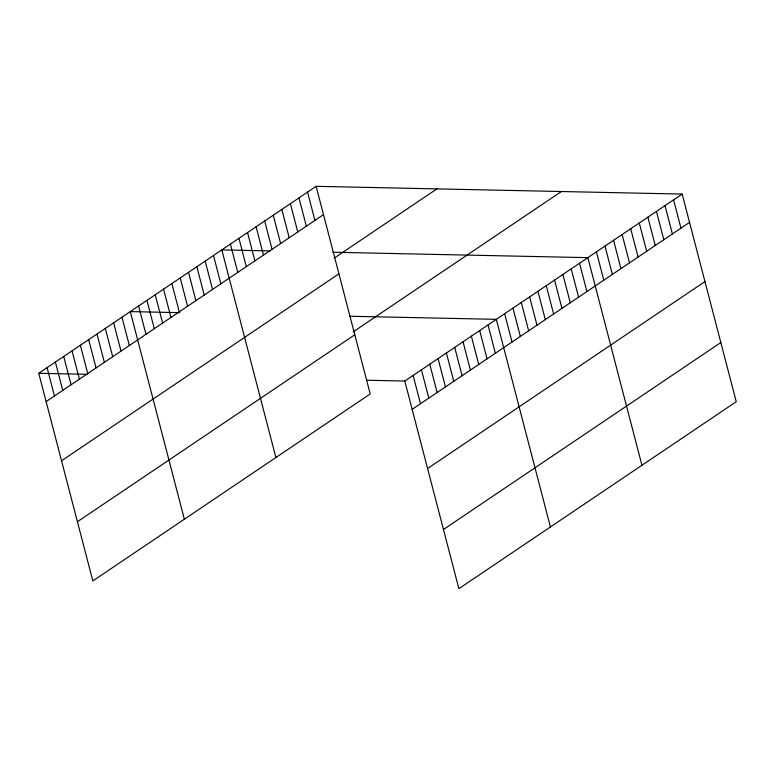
<?xml version="1.0" encoding="UTF-8"?>
<svg xmlns="http://www.w3.org/2000/svg" width="775" height="775" viewBox="0 0 775 775"><rect width="100%" height="100%" fill="white"/><g stroke="black" fill="none" stroke-linecap="round" stroke-linejoin="round"><path stroke-width="1.16" d="M316.123 186.329L370.208 393.962L92.835 580.921L38.75 373.288L316.123 186.329L682.165 194.079L736.25 401.712L458.877 588.671L404.792 381.038L682.165 194.079M46.122 401.595L323.495 214.636M334.287 258.065L436.916 188.887M61.535 460.776L338.907 273.817M353.342 331.748L561.371 191.522M77.422 521.74L354.795 334.781M412.164 409.345L689.537 222.386M427.577 468.526L704.95 281.567M443.465 529.49L720.837 342.531M270.136 250.916L221.815 249.899L275.9 457.521M332.727 252.243L587.857 257.649L641.942 465.271M179.703 312.645L130.287 311.598L184.363 519.221M349.506 316.239L496.329 319.348L550.415 526.971M38.75 373.288L87.071 374.315M366.362 380.225L404.792 381.038M673.591 199.863L680.963 228.17M665.018 205.637L672.39 233.943M656.444 211.42L663.817 239.727M647.871 217.194L655.243 245.501M639.298 222.977L646.67 251.284M630.724 228.751L638.096 257.058M622.151 234.534L629.523 262.841M613.577 240.308L620.949 268.615M605.004 246.092L612.376 274.398M596.43 251.865L603.803 280.172M579.535 263.258L586.908 291.565M571.214 268.867L578.596 297.174M562.892 274.476L570.274 302.783M554.58 280.085L561.952 308.392M546.259 285.694L553.631 314.001M537.937 291.303L545.309 319.61M529.616 296.912L536.988 325.219M521.294 302.521L528.666 330.828M512.972 308.13L520.345 336.437M504.651 313.739L512.023 342.046M488.008 324.957L495.38 353.264M479.686 330.567L487.058 358.864M471.365 336.176L478.737 364.473M463.043 341.785L470.415 370.082M454.722 347.394L462.094 375.691M446.4 352.993L453.772 381.3M438.078 358.602L445.451 386.909M429.757 364.211L437.129 392.518M421.435 369.82L428.808 398.127M413.114 375.429L420.486 403.736M307.549 192.113L314.921 220.42M298.976 197.887L306.348 226.193M290.402 203.67L297.774 231.977M281.829 209.444L289.201 237.751M273.255 215.227L280.627 243.534M264.682 221.001L272.054 249.308M256.108 226.784L263.481 255.091M247.535 232.558L254.907 260.865M238.962 238.342L246.334 266.648M230.388 244.115L237.76 272.422M213.493 255.508L220.865 283.815M205.172 261.117L212.544 289.424M196.85 266.726L204.222 295.033M188.528 272.335L195.901 300.642M180.207 277.944L187.579 306.251M171.885 283.553L179.257 311.86M163.564 289.162L170.946 317.469M155.242 294.771L162.624 323.078M146.921 300.38L154.303 328.687M138.609 305.989L145.981 334.296M121.966 317.207L129.338 345.505M113.644 322.817L121.016 351.114M105.323 328.426L112.695 356.723M97.001 334.025L104.373 362.332M88.679 339.634L96.052 367.941M80.358 345.243L87.73 373.55M72.036 350.852L79.408 379.159M63.715 356.461L71.087 384.768M55.393 362.07L62.765 390.377M47.072 367.679L54.444 395.986"/></g></svg>
